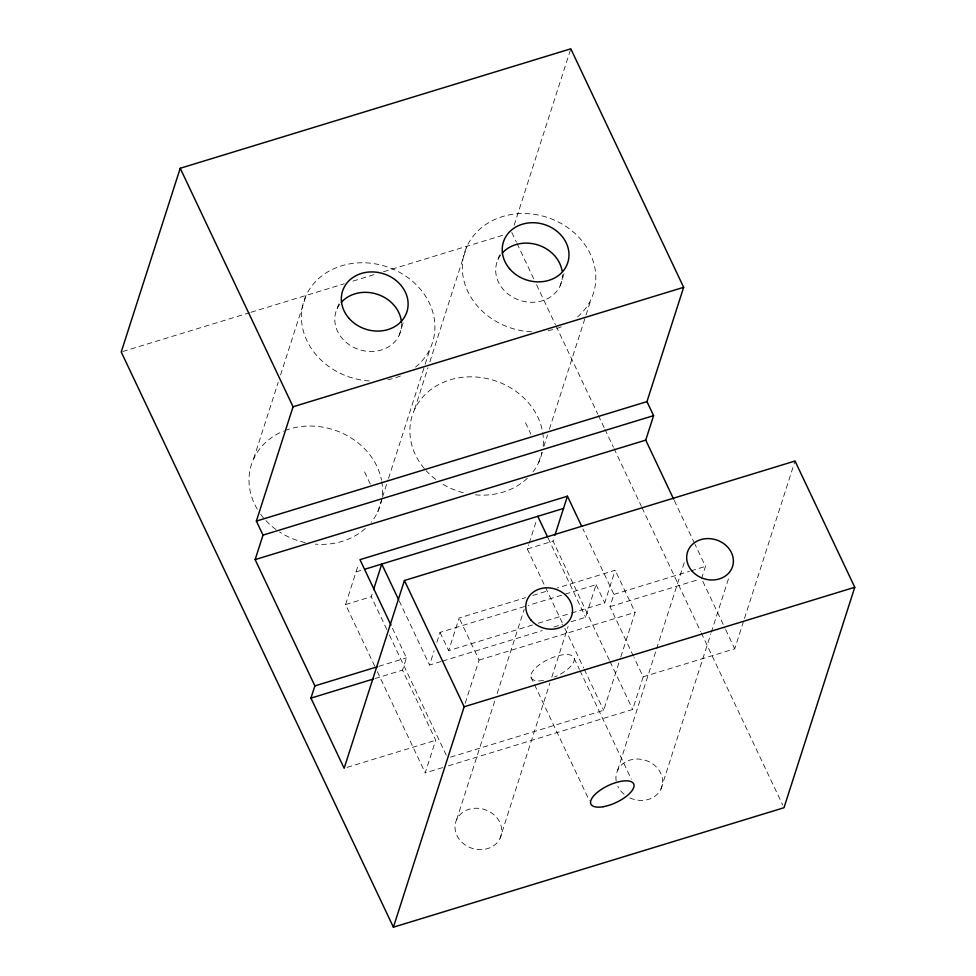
<?xml version="1.0" encoding="UTF-8"?>
<svg xmlns="http://www.w3.org/2000/svg" width="976" height="976" viewBox="0 0 976 976"><rect width="100%" height="100%" fill="white"/><g stroke="black" fill="none" stroke-linecap="round" stroke-linejoin="round"><path stroke-width="0.73" stroke-dasharray="4.88 3.66" d="M253.65 458.769L278.245 382.189M280.563 374.955L306.086 295.484M337.123 308.697L339.306 301.901M399.208 335.134L403.149 322.885M374.711 666.157L345.565 604.571L358.668 563.738M377.834 511.631L382.006 498.626M382.47 497.187L388.033 479.85M388.509 478.399L424.694 365.695M425.158 364.243L430.257 348.347M414.544 409.554L428 367.647M429.855 361.864L466.967 246.269M386.801 629.52L371.27 596.702L373.1 591.017M498.016 259.482L500.2 252.686M514.145 225.261L570.801 48.8M442.628 767.6L425.219 772.919L435.711 740.272L402.515 670.122L406.443 657.873L391.608 626.494M441.115 661.521L429.55 665.059L434.113 650.858M436.845 642.342L440.042 632.399L526.723 605.876M560.102 285.919L564.03 273.67M532.469 625.006L448.667 650.638L459.159 617.979L525.613 597.654M538.715 462.417L541.973 452.303M543.827 446.52L547.536 434.967M549.39 429.184L585.576 316.48M586.039 315.028L591.151 299.132M465.186 703.293L479.07 660.069L459.159 617.979M562.249 622.798L527.308 548.963L528.687 544.706M529.138 543.29L536.885 519.147M456.646 819.681L495.296 699.316M497.162 693.509L524.161 609.402M609.366 660.179L553.026 541.107L554.392 536.837M500.115 838.189A23.656 20.374 17.8 0 0 474.958 808.262A23.656 20.374 17.8 0 0 460.074 840.348A23.656 20.374 17.8 0 0 500.115 838.189L549.927 683.005M551.794 677.21L568.093 626.446M571.143 621.749L585.6 617.32L596.08 584.673L528.175 605.437M571.472 613.074L604.705 602.912L615.197 570.252L557.406 587.93M633.412 656.165L609.976 606.657L613.916 594.408L582.928 528.931M450.497 757.156L603.656 710.308L620.309 658.446M620.773 657.007L635.108 612.342L615.197 570.252M448.435 765.818L632.68 709.454L643.172 676.807L634.058 657.543M617.54 770.467L656.189 650.101M656.653 648.65L684.591 561.627M701.537 578.646L705.477 566.397L695.083 544.437M660.996 788.974L710.821 633.79M711.284 632.338L729.45 575.779M643.172 676.807L734.733 648.796L744.005 619.906M744.468 618.455L795.025 461.014M122.695 351.531L249.49 312.747M250.942 312.296L344.223 283.772M352.97 281.088L374.821 274.402M383.568 271.731L504.531 234.728M356.045 571.912L361.754 570.155M345.565 604.571L371.27 596.702M527.308 548.963L553.026 541.107M532.835 595.445L548.732 590.578M378.834 666.315L406.443 657.873M613.916 594.408L689.483 571.289M690.935 570.85L705.477 566.397M538.252 623.237L570.033 613.514M374.906 678.564L402.515 670.122M609.976 606.657L698.633 579.537M442.555 661.081L542.253 630.581M553.807 627.043L562.481 624.396M479.07 660.069L635.108 612.342M347.053 767.38L435.711 740.272M674.306 500.517L694.436 543.071M702.842 581.391L724.973 628.166M725.619 629.532L734.733 648.796M511.827 232.495L516.377 242.133M517.036 243.5L533.957 279.282M536.568 284.785L555.442 324.703M556.1 326.069L597.776 414.141M598.422 415.52L604.278 427.903M604.937 429.281L613.392 447.179M614.05 448.545L641.391 506.349M642.049 507.727L700.646 631.57M701.293 632.948L782.691 804.968M525.466 422.706L530.895 434.186M596.08 584.673L604.705 602.912M610.012 661.557L632.68 709.454M548.134 538.154L585.6 617.32M564.836 628.276L583.599 667.926M584.246 669.292L603.656 710.308M574.205 658.422L579.402 669.402M580.049 670.768L631.35 779.202M530.883 677.002L589.333 800.527M364.573 471.92L370.612 484.682M440.042 632.399L448.667 650.638M399.196 600.899L429.55 665.059M389.387 634.986L447.618 758.047M377.297 671.634L425.219 772.919M543.449 680.455A23.656 9.345 -25.3 0 1 537.093 666.535A23.656 9.345 -25.3 0 1 572.204 655.787A23.656 9.345 -25.3 0 1 554.551 677.051M616.161 780.971A23.656 20.374 17.8 0 1 640.72 759.243A23.656 20.374 17.8 0 1 661.777 786.985A23.656 20.374 17.8 0 1 628.459 797.172M624.152 794.293A23.656 20.374 17.8 0 1 617.832 786.278M562.432 274.781A33.794 29.109 17.8 0 1 518.842 299.974A33.794 29.109 17.8 0 1 502.25 253.089M542.156 452.315A67.576 58.231 17.8 0 1 532.945 471.969M527.296 478.264A67.576 58.231 17.8 0 1 474.8 494.771M463.258 492.709A67.576 58.231 17.8 0 1 440.432 482.73M435.711 479.411A67.576 58.231 17.8 0 1 426.183 470.725M424.34 468.614A67.576 58.231 17.8 0 1 457.549 378.041A67.576 58.231 17.8 0 1 543.12 446.447M381.848 498.541A67.576 58.231 17.8 0 1 371.185 522.294M365.353 528.455A67.576 58.231 17.8 0 1 315.37 544.12M305.244 542.607A67.576 58.231 17.8 0 1 279.551 531.944M275.976 529.492A67.576 58.231 17.8 0 1 264.362 518.89M263.447 517.829A67.576 58.231 17.8 0 1 260.629 514.23M257.286 509.179A67.576 58.231 17.8 0 1 283.504 431.111M284.907 430.562A67.576 58.231 17.8 0 1 381.531 480.241M381.787 481.632A67.576 58.231 17.8 0 1 382.067 497.04M401.551 323.995A33.794 29.109 17.8 0 1 358.643 349.432A33.794 29.109 17.8 0 1 340.526 303.28M369.257 380.933A67.576 58.231 17.8 0 1 303.475 302.401A67.576 58.231 17.8 0 1 401.063 273.158A67.576 58.231 17.8 0 1 415.581 367.049M400.416 376.004A67.576 58.231 17.8 0 1 387.899 379.737M531.615 331.791A67.576 58.231 17.8 0 1 464.003 254.443A67.576 58.231 17.8 0 1 560.59 223.175A67.576 58.231 17.8 0 1 577.585 316.907M561.298 326.789A67.576 58.231 17.8 0 1 555.612 328.827M552.928 329.583A67.576 58.231 17.8 0 1 547.39 330.791"/><path stroke-width="1.46" d="M180.218 168.275L121.231 351.982L393.401 927.2L783.996 807.725L854.769 587.284L795.025 461.014L404.43 580.5L344.15 768.271L310.954 698.121L314.882 685.884L255.139 559.614L263.008 535.116L256.371 521.086L293.068 406.785L180.218 168.275L570.801 48.8L683.651 287.31L646.954 401.612L653.591 415.642L645.734 440.127L673.647 499.151M373.552 589.602L381.762 564.043L398.55 599.532M393.401 927.2L464.173 706.758L404.43 580.5M554.844 535.421L567.446 496.198L359.973 559.663L390.961 625.128M293.068 406.785L683.651 287.31M256.371 521.086L646.954 401.612M263.008 535.116L653.591 415.642M255.139 559.614L645.734 440.127M364.621 569.289L563.506 508.447M314.882 685.884L377.383 666.767M310.954 698.121L373.442 679.003M464.173 706.758L854.769 587.284M567.446 496.198L581.647 526.21M537.8 516.304L547.487 536.788M502.25 253.089A33.794 29.109 17.8 0 1 537.166 244.732A33.794 29.109 17.8 0 1 562.078 270.913M341.356 302.304A33.794 29.109 17.8 0 1 377.688 294.398A33.794 29.109 17.8 0 1 401.49 322.702M603.192 806.725A23.656 9.345 -25.3 0 0 633.949 784.692A23.656 9.345 -25.3 0 0 599.728 790.536A23.656 9.345 -25.3 0 0 603.192 806.725M691.74 570.704A23.656 20.374 17.8 0 0 731.768 568.532A23.656 20.374 17.8 0 0 706.612 538.618A23.656 20.374 17.8 0 0 691.74 570.704M530.846 619.919A23.656 20.374 17.8 0 0 570.887 617.747A23.656 20.374 17.8 0 0 545.73 587.833A23.656 20.374 17.8 0 0 530.846 619.919M348.578 317.822A33.794 29.109 17.8 0 0 405.772 314.723A33.794 29.109 17.8 0 0 369.831 271.975A33.794 29.109 17.8 0 0 348.578 317.822M509.46 268.607A33.794 29.109 17.8 0 0 566.653 265.509A33.794 29.109 17.8 0 0 530.712 222.76A33.794 29.109 17.8 0 0 509.46 268.607"/></g></svg>
